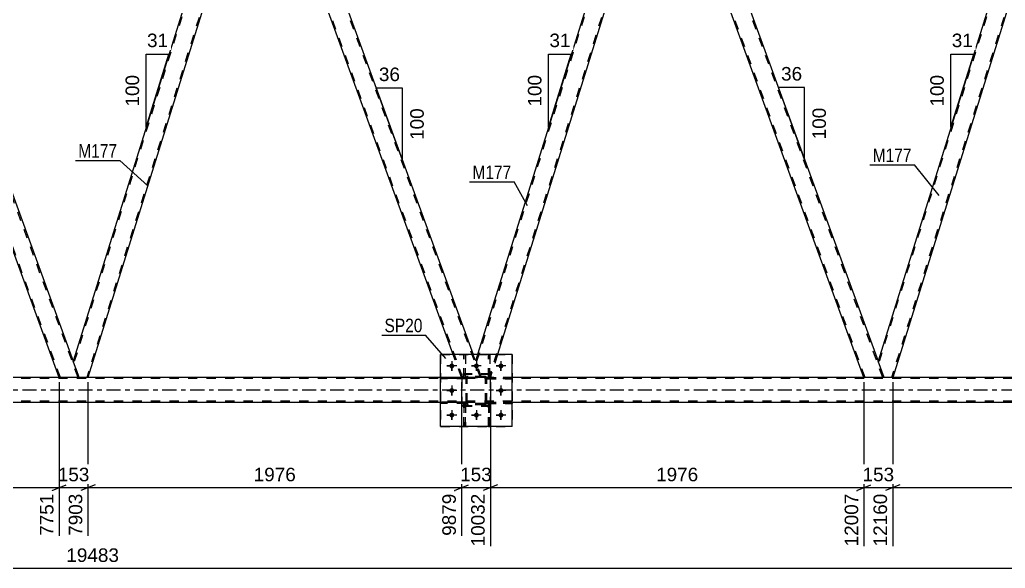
# Model space of a CAD drawing. Header units: millimetres. Extents: x 0 to 841, y 0 to 594.
# Drawn here: x 390.7 to 599.3, y 258.8 to 374.9 of the extents above; entities that cross this region are included whole.
import ezdxf

# ---------------------------------------------------------------- set-up
doc = ezdxf.new("R2010")
doc.units = ezdxf.units.MM
doc.linetypes.add('DXK_LINE_DOT2', pattern=[3.9198, 1.9599, -1.9599])
doc.linetypes.add('DXK_LINE_DOT3', pattern=[5.9187, 2.979, -0.9799, 0.9799, -0.9799])
doc.styles.add('Arial', font='ARIAL.TTF', dxfattribs={"height": 0.2})
doc.styles.add('Arial Narrow', font='ARIALN.TTF', dxfattribs={"height": 0.2})

# ---------------------------------------------------------------- blocks, each defined once
blk = doc.blocks.new('Part-203723749-4639 - 4631')
at = {"color": 7, "linetype": 'DXK_LINE_DOT2'}
for p, q in [((494.96, 299.17), (489.56, 299.17)), ((489.56, 299.17), (489.56, 298.85)), ((489.56, 298.85), (494.96, 298.85)), ((490.16, 298.85), (490.16, 299.17)), ((494.96, 298.85), (494.96, 299.17))]:
    blk.add_line(p, q, dxfattribs=at)
blk = doc.blocks.new('Part-203723749-4643 - 4631')
at = {"color": 7, "linetype": 'DXK_LINE_DOT2'}
for p, q in [((490.36, 299.81), (484.36, 299.81)), ((484.36, 293.01), (484.36, 299.81)), ((490.36, 293.01), (490.36, 299.81)), ((490.36, 293.01), (484.36, 293.01))]:
    blk.add_line(p, q, dxfattribs=at)
blk = doc.blocks.new('Part-203723749-4712 - 4631')
at = {"color": 7, "linetype": 'DXK_LINE_DOT2'}
for p, q in [((489.91, 288.81), (489.91, 293.64)), ((489.91, 293.64), (490.23, 293.64)), ((489.91, 293.04), (490.23, 293.04)), ((490.23, 293.64), (490.23, 288.81)), ((490.23, 288.81), (489.91, 288.81))]:
    blk.add_line(p, q, dxfattribs=at)
blk = doc.blocks.new('Bolt-203723749-4648 - 4631')
at = {"linetype": 'Continuous'}
for points in [[(482.68, 301.61, -1), (481.64, 301.61, -1)], [(487.88, 301.61, -1), (486.84, 301.61, -1)], [(493.08, 301.61, -1), (492.04, 301.61, -1)], [(482.68, 296.41, -1), (481.64, 296.41, -1)], [(493.08, 296.41, -1), (492.04, 296.41, -1)], [(482.68, 291.21, -1), (481.64, 291.21, -1)], [(487.88, 291.21, -1), (486.84, 291.21, -1)], [(493.08, 291.21, -1), (492.04, 291.21, -1)]]:
    blk.add_hatch(color=1, dxfattribs=at).paths.add_polyline_path(points)
at = {"color": 1, "linetype": 'Continuous'}
for p, q in [((482.16, 302.65), (482.16, 300.57)), ((487.36, 302.65), (487.36, 300.57)), ((492.56, 302.65), (492.56, 300.57)), ((483.2, 301.61), (481.12, 301.61)), ((488.4, 301.61), (486.32, 301.61)), ((493.6, 301.61), (491.52, 301.61)), ((483.2, 296.41), (481.12, 296.41)), ((482.16, 297.45), (482.16, 295.37)), ((493.6, 296.41), (491.52, 296.41)), ((492.56, 297.45), (492.56, 295.37)), ((482.16, 292.25), (482.16, 290.17)), ((487.36, 292.25), (487.36, 290.17)), ((492.56, 292.25), (492.56, 290.17)), ((483.2, 291.21), (481.12, 291.21)), ((488.4, 291.21), (486.32, 291.21)), ((493.6, 291.21), (491.52, 291.21))]:
    blk.add_line(p, q, dxfattribs=at)
blk = doc.blocks.new('Part-203723749-4649 - 4631')
at = {"color": 7, "linetype": 'DXK_LINE_DOT2'}
for p, q in [((485.16, 299.17), (479.76, 299.17)), ((479.76, 299.17), (479.76, 298.85)), ((485.16, 298.85), (479.76, 298.85)), ((484.56, 298.85), (484.56, 299.17)), ((485.16, 298.85), (485.16, 299.17))]:
    blk.add_line(p, q, dxfattribs=at)
blk = doc.blocks.new('Part-203723749-4650 - 4631')
at = {"color": 7, "linetype": 'DXK_LINE_DOT2'}
for p, q in [((494.96, 293.97), (489.56, 293.97)), ((489.56, 293.97), (489.56, 293.65)), ((489.56, 293.65), (494.96, 293.65)), ((490.16, 293.65), (490.16, 293.97)), ((494.96, 293.65), (494.96, 293.97))]:
    blk.add_line(p, q, dxfattribs=at)
blk = doc.blocks.new('Part-203723749-4715 - 4631')
at = {"color": 7, "linetype": 'DXK_LINE_DOT2'}
for p, q in [((484.71, 288.81), (484.71, 293.64)), ((484.71, 293.64), (485.03, 293.64)), ((484.71, 293.04), (485.03, 293.04)), ((485.03, 293.64), (485.03, 288.81)), ((485.03, 288.81), (484.71, 288.81))]:
    blk.add_line(p, q, dxfattribs=at)
blk = doc.blocks.new('Part-203723749-4746 - 4631')
at = {"color": 2, "linetype": 'Continuous'}
for p, q in [((444.34, 420.4), (440.09, 420.4)), ((444.34, 420.4), (486.71, 304.01)), ((482.45, 304.01), (441.63, 416.15))]:
    blk.add_line(p, q, dxfattribs=at)
at = {"color": 7, "linetype": 'DXK_LINE_DOT2'}
for p, q in [((440.09, 420.4), (441.63, 416.15)), ((484.46, 299.18), (440.34, 420.4)), ((488.21, 299.18), (444.09, 420.4)), ((484.21, 299.18), (482.45, 304.01)), ((488.46, 299.18), (486.71, 304.01)), ((488.46, 299.18), (484.21, 299.18))]:
    blk.add_line(p, q, dxfattribs=at)
blk = doc.blocks.new('Part-203723749-4751 - 4631')
at = {"color": 2, "linetype": 'Continuous'}
for p, q in [((438.77, 420.4), (402.07, 302.65)), ((440.09, 420.4), (438.77, 420.4)), ((441.63, 416.15), (440.09, 420.4)), ((441.63, 416.15), (405.17, 299.18)), ((403.33, 299.18), (402.07, 302.65))]:
    blk.add_line(p, q, dxfattribs=at)
at = {"color": 7, "linetype": 'DXK_LINE_DOT2'}
for p, q in [((439.02, 420.4), (402.2, 302.28)), ((441.5, 416.53), (404.92, 299.18)), ((405.17, 299.18), (403.33, 299.18))]:
    blk.add_line(p, q, dxfattribs=at)
blk = doc.blocks.new('Part-203723749-4756 - 4631')
at = {"color": 7, "linetype": 'DXK_LINE_DOT2'}
for p, q in [((765.41, 298.94), (89.84, 298.94)), ((494.96, 299.18), (479.76, 299.18)), ((765.41, 294.14), (89.08, 294.14)), ((494.96, 293.9), (479.76, 293.9))]:
    blk.add_line(p, q, dxfattribs=at)
at = {"color": 2, "linetype": 'Continuous'}
for p, q in [((479.76, 299.18), (239.54, 299.18)), ((650.03, 299.18), (494.96, 299.18)), ((479.76, 293.9), (239.54, 293.9)), ((650.03, 293.9), (494.96, 293.9))]:
    blk.add_line(p, q, dxfattribs=at)
at = {"color": 7, "linetype": 'DXK_LINE_DOT3'}
blk.add_line((89.46, 296.54), (765.41, 296.54), dxfattribs=at)
blk = doc.blocks.new('Bolt-203723749-4727 - 4631')
at = {"color": 1, "linetype": 'Continuous'}
for p, q in [((482.16, 302.65), (482.16, 301.96)), ((487.36, 302.65), (487.36, 301.96)), ((492.56, 302.65), (492.56, 301.96)), ((481.12, 301.61), (481.81, 301.61)), ((482.16, 300.57), (482.16, 301.26)), ((483.2, 301.61), (482.5, 301.61)), ((486.32, 301.61), (487.01, 301.61)), ((487.36, 300.57), (487.36, 301.26)), ((488.4, 301.61), (487.7, 301.61)), ((491.52, 301.61), (492.21, 301.61)), ((492.56, 300.57), (492.56, 301.26)), ((493.6, 301.61), (492.9, 301.61)), ((481.12, 296.41), (481.81, 296.41)), ((482.16, 297.45), (482.16, 296.76)), ((483.2, 296.41), (482.5, 296.41)), ((491.52, 296.41), (492.21, 296.41)), ((492.56, 297.45), (492.56, 296.76)), ((493.6, 296.41), (492.9, 296.41)), ((482.16, 295.37), (482.16, 296.06)), ((492.56, 295.37), (492.56, 296.06)), ((482.16, 292.25), (482.16, 291.56)), ((487.36, 292.25), (487.36, 291.56)), ((492.56, 292.25), (492.56, 291.56)), ((481.12, 291.21), (481.81, 291.21)), ((482.16, 290.17), (482.16, 290.86)), ((483.2, 291.21), (482.5, 291.21)), ((486.32, 291.21), (487.01, 291.21)), ((487.36, 290.17), (487.36, 290.86)), ((488.4, 291.21), (487.7, 291.21)), ((491.52, 291.21), (492.21, 291.21)), ((492.56, 290.17), (492.56, 290.86)), ((493.6, 291.21), (492.9, 291.21))]:
    blk.add_line(p, q, dxfattribs=at)
blk = doc.blocks.new('Part-203723749-4741 - 4631')
at = {"color": 7, "linetype": 'DXK_LINE_DOT2'}
for p, q in [((484.71, 299.16), (484.71, 304.01)), ((484.71, 304.01), (485.03, 304.01)), ((485.03, 304.01), (485.03, 299.16)), ((484.71, 299.76), (485.03, 299.76)), ((485.03, 299.16), (484.71, 299.16))]:
    blk.add_line(p, q, dxfattribs=at)
blk = doc.blocks.new('Part-203723749-4872 - 4631')
at = {"color": 7, "linetype": 'DXK_LINE_DOT2'}
for p, q in [((489.56, 293.65), (489.56, 293.97)), ((489.56, 293.97), (494.96, 293.97)), ((494.96, 293.65), (489.56, 293.65)), ((490.16, 293.65), (490.16, 293.97)), ((494.96, 293.97), (494.96, 293.65))]:
    blk.add_line(p, q, dxfattribs=at)
blk = doc.blocks.new('Part-203723749-4759 - 4631')
at = {"color": 7, "linetype": 'DXK_LINE_DOT2'}
for p, q in [((490.23, 293.64), (489.91, 293.64)), ((489.91, 293.64), (489.91, 288.81)), ((489.91, 293.04), (490.23, 293.04)), ((490.23, 288.81), (490.23, 293.64)), ((489.91, 288.81), (490.23, 288.81))]:
    blk.add_line(p, q, dxfattribs=at)
blk = doc.blocks.new('Part-203723749-4762 - 4631')
at = {"color": 2, "linetype": 'Continuous'}
for p, q in [((484.71, 304.01), (484.71, 304.01)), ((485.03, 304.01), (484.71, 304.01)), ((485.03, 304.01), (485.03, 304.01))]:
    blk.add_line(p, q, dxfattribs=at)
at = {"color": 7, "linetype": 'DXK_LINE_DOT2'}
for p, q in [((484.71, 299.16), (484.71, 304.01)), ((485.03, 299.16), (485.03, 304.01)), ((484.71, 299.76), (485.03, 299.76)), ((485.03, 299.16), (484.71, 299.16))]:
    blk.add_line(p, q, dxfattribs=at)
blk = doc.blocks.new('Part-203723749-4777 - 4631')
at = {"color": 7, "linetype": 'DXK_LINE_DOT2'}
for p, q in [((479.76, 304.01), (494.96, 304.01)), ((479.76, 304.01), (479.76, 288.81)), ((494.96, 304.01), (494.96, 288.81)), ((479.76, 288.81), (494.96, 288.81))]:
    blk.add_line(p, q, dxfattribs=at)
blk = doc.blocks.new('Part-203723749-4781 - 4631')
at = {"color": 7, "linetype": 'DXK_LINE_DOT2'}
for p, q in [((490.36, 299.94), (484.36, 299.94)), ((484.36, 293.14), (484.36, 299.94)), ((490.36, 293.14), (490.36, 299.94)), ((490.36, 293.14), (484.36, 293.14))]:
    blk.add_line(p, q, dxfattribs=at)
blk = doc.blocks.new('Part-203723749-4791 - 4631')
at = {"color": 7, "linetype": 'DXK_LINE_DOT2'}
for p, q in [((485.16, 293.97), (479.76, 293.97)), ((479.76, 293.97), (479.76, 293.65)), ((485.16, 293.65), (479.76, 293.65)), ((484.56, 293.65), (484.56, 293.97)), ((485.16, 293.65), (485.16, 293.97))]:
    blk.add_line(p, q, dxfattribs=at)
blk = doc.blocks.new('Part-203723749-4794 - 4631')
at = {"color": 7, "linetype": 'DXK_LINE_DOT2'}
for p, q in [((489.91, 299.16), (489.91, 304.01)), ((489.91, 304.01), (490.23, 304.01)), ((490.23, 304.01), (490.23, 299.16)), ((489.91, 299.76), (490.23, 299.76)), ((490.23, 299.16), (489.91, 299.16))]:
    blk.add_line(p, q, dxfattribs=at)
blk = doc.blocks.new('Part-203723749-4824 - 4631')
at = {"color": 7, "linetype": 'DXK_LINE_DOT2'}
for p, q in [((485.03, 293.64), (484.71, 293.64)), ((484.71, 293.64), (484.71, 288.81)), ((484.71, 293.04), (485.03, 293.04)), ((485.03, 288.81), (485.03, 293.64)), ((484.71, 288.81), (485.03, 288.81))]:
    blk.add_line(p, q, dxfattribs=at)
blk = doc.blocks.new('Part-203723749-4835 - 4631')
at = {"color": 7, "linetype": 'DXK_LINE_DOT2'}
for p, q in [((489.56, 298.85), (489.56, 299.17)), ((489.56, 299.17), (494.96, 299.17)), ((494.96, 298.85), (489.56, 298.85)), ((490.16, 298.85), (490.16, 299.17)), ((494.96, 299.17), (494.96, 298.85))]:
    blk.add_line(p, q, dxfattribs=at)
blk = doc.blocks.new('Part-203723749-4840 - 4631')
at = {"color": 2, "linetype": 'Continuous'}
for p, q in [((494.96, 304.01), (479.76, 304.01)), ((479.76, 288.81), (479.76, 304.01)), ((494.96, 288.81), (494.96, 304.01)), ((494.96, 288.81), (479.76, 288.81))]:
    blk.add_line(p, q, dxfattribs=at)
blk = doc.blocks.new('Part-203723749-4859 - 4631')
at = {"color": 2, "linetype": 'Continuous'}
for p, q in [((525.22, 420.4), (529.48, 420.4)), ((529.48, 420.4), (572.33, 302.65)), ((569.34, 299.18), (526.77, 416.15))]:
    blk.add_line(p, q, dxfattribs=at)
at = {"color": 7, "linetype": 'DXK_LINE_DOT2'}
for p, q in [((526.77, 416.15), (525.22, 420.4)), ((569.6, 299.18), (525.48, 420.4)), ((573.34, 299.18), (529.22, 420.4)), ((573.6, 299.18), (572.33, 302.65)), ((573.6, 299.18), (569.34, 299.18))]:
    blk.add_line(p, q, dxfattribs=at)
blk = doc.blocks.new('Part-203723749-4870 - 4631')
at = {"color": 7, "linetype": 'DXK_LINE_DOT2'}
for p, q in [((485.16, 293.97), (479.76, 293.97)), ((479.76, 293.65), (479.76, 293.97)), ((485.16, 293.65), (479.76, 293.65)), ((484.56, 293.65), (484.56, 293.97)), ((485.16, 293.97), (485.16, 293.65))]:
    blk.add_line(p, q, dxfattribs=at)
blk = doc.blocks.new('Part-203723749-4871 - 4631')
at = {"color": 7, "linetype": 'DXK_LINE_DOT2'}
for p, q in [((485.16, 299.17), (479.76, 299.17)), ((479.76, 298.85), (479.76, 299.17)), ((485.16, 298.85), (479.76, 298.85)), ((484.56, 298.85), (484.56, 299.17)), ((485.16, 299.17), (485.16, 298.85))]:
    blk.add_line(p, q, dxfattribs=at)
blk = doc.blocks.new('Part-203723749-4895 - 4631')
at = {"color": 2, "linetype": 'Continuous'}
for p, q in [((489.91, 304.01), (489.91, 304.01)), ((490.23, 304.01), (489.91, 304.01)), ((490.23, 304.01), (490.23, 304.01))]:
    blk.add_line(p, q, dxfattribs=at)
at = {"color": 7, "linetype": 'DXK_LINE_DOT2'}
for p, q in [((489.91, 299.16), (489.91, 304.01)), ((490.23, 299.16), (490.23, 304.01)), ((489.91, 299.76), (490.23, 299.76)), ((490.23, 299.16), (489.91, 299.16))]:
    blk.add_line(p, q, dxfattribs=at)
blk = doc.blocks.new('Part-203723749-4911 - 4631')
at = {"color": 2, "linetype": 'Continuous'}
for p, q in [((609.04, 420.4), (572.33, 302.65)), ((610.35, 420.4), (609.04, 420.4)), ((611.9, 416.15), (610.35, 420.4)), ((611.9, 416.15), (575.44, 299.18)), ((573.6, 299.18), (572.33, 302.65))]:
    blk.add_line(p, q, dxfattribs=at)
at = {"color": 7, "linetype": 'DXK_LINE_DOT2'}
for p, q in [((609.29, 420.4), (572.47, 302.28)), ((611.77, 416.53), (575.19, 299.18)), ((575.44, 299.18), (573.6, 299.18))]:
    blk.add_line(p, q, dxfattribs=at)
blk = doc.blocks.new('Part-203723749-5023 - 4631')
at = {"color": 2, "linetype": 'Continuous'}
for p, q in [((354.95, 420.4), (359.21, 420.4)), ((359.21, 420.4), (402.07, 302.65)), ((399.07, 299.18), (356.5, 416.15))]:
    blk.add_line(p, q, dxfattribs=at)
at = {"color": 7, "linetype": 'DXK_LINE_DOT2'}
for p, q in [((356.5, 416.15), (354.95, 420.4)), ((399.33, 299.18), (355.21, 420.4)), ((403.07, 299.18), (358.95, 420.4)), ((403.33, 299.18), (402.07, 302.65)), ((403.33, 299.18), (399.07, 299.18))]:
    blk.add_line(p, q, dxfattribs=at)
blk = doc.blocks.new('Part-203723749-5028 - 4631')
at = {"color": 7, "linetype": 'DXK_LINE_DOT2'}
for p, q in [((524.15, 420.4), (487.34, 302.28)), ((526.63, 416.53), (490.06, 299.18)), ((487.62, 304.01), (487.2, 302.65)), ((488.46, 299.18), (487.2, 302.65)), ((491.81, 304.01), (490.31, 299.18)), ((490.31, 299.18), (488.46, 299.18))]:
    blk.add_line(p, q, dxfattribs=at)
at = {"color": 2, "linetype": 'Continuous'}
for p, q in [((523.9, 420.4), (487.62, 304.01)), ((525.22, 420.4), (523.9, 420.4)), ((526.77, 416.15), (525.22, 420.4)), ((526.77, 416.15), (491.81, 304.01))]:
    blk.add_line(p, q, dxfattribs=at)
blk = doc.blocks.new('Part-203723749-5053 - 4631')
at = {"color": 7, "linetype": 'DXK_LINE_DOT2'}
for p, q in [((485.16, 298.93), (485.19, 299.11)), ((485.19, 299.11), (485.16, 298.93)), ((485.16, 293.89), (485.16, 298.93)), ((485.4, 298.93), (485.42, 299.02)), ((485.4, 293.89), (485.4, 298.93)), ((485.42, 299.02), (485.47, 299.1)), ((485.45, 299.37), (485.64, 299.41)), ((485.64, 299.41), (485.45, 299.37)), ((485.47, 299.1), (485.55, 299.15)), ((485.55, 299.15), (485.64, 299.17)), ((489.08, 299.41), (485.64, 299.41)), ((485.64, 299.17), (489.08, 299.17)), ((489.08, 299.41), (489.26, 299.37)), ((489.26, 299.37), (489.08, 299.41)), ((489.08, 299.17), (489.17, 299.15)), ((489.17, 299.15), (489.25, 299.1)), ((489.25, 299.1), (489.3, 299.02)), ((489.3, 299.02), (489.32, 298.93)), ((489.32, 293.89), (489.32, 298.93)), ((489.52, 299.11), (489.56, 298.93)), ((489.56, 298.93), (489.52, 299.11)), ((489.56, 293.89), (489.56, 298.93)), ((485.19, 293.7), (485.16, 293.89)), ((485.16, 293.89), (485.19, 293.7)), ((485.42, 293.8), (485.4, 293.89)), ((485.47, 293.72), (485.42, 293.8)), ((485.64, 293.41), (485.45, 293.44)), ((485.45, 293.44), (485.64, 293.41)), ((485.55, 293.67), (485.47, 293.72)), ((485.64, 293.65), (485.55, 293.67)), ((489.08, 293.65), (485.64, 293.65)), ((489.08, 293.41), (485.64, 293.41)), ((489.17, 293.67), (489.08, 293.65)), ((489.26, 293.44), (489.08, 293.41)), ((489.08, 293.41), (489.26, 293.44)), ((489.25, 293.72), (489.17, 293.67)), ((489.3, 293.8), (489.25, 293.72)), ((489.32, 293.89), (489.3, 293.8)), ((489.56, 293.89), (489.52, 293.7)), ((489.52, 293.7), (489.56, 293.89))]:
    blk.add_line(p, q, dxfattribs=at)
at = {"color": 7, "linetype": 'DXK_LINE_DOT3'}
blk.add_line((487.36, 296.41), (487.36, 296.41), dxfattribs=at)
at = {"color": 7, "linetype": 'DXK_LINE_DOT2'}
for centre, start, end in [((485.64, 298.93), 112.5001, 157.5001), ((485.64, 298.93), 112.5001, 157.5001), ((489.08, 298.93), 22.5001, 67.5001), ((489.08, 298.93), 22.5001, 67.5001), ((485.64, 293.89), 202.5001, 247.5001), ((485.64, 293.89), 202.5001, 247.5001), ((489.08, 293.89), 292.5001, 337.5001), ((489.08, 293.89), 292.5001, 337.5001)]:
    blk.add_arc(centre, 0.48, start, end, dxfattribs=at)
blk = doc.blocks.new('Part-203723749-5054 - 4631')
at = {"color": 7, "linetype": 'DXK_LINE_DOT2'}
for p, q in [((485.16, 298.93), (485.19, 299.11)), ((485.19, 299.11), (485.16, 298.93)), ((485.16, 293.89), (485.16, 298.93)), ((485.4, 298.93), (485.42, 299.02)), ((485.4, 293.89), (485.4, 298.93)), ((485.42, 299.02), (485.47, 299.1)), ((485.45, 299.37), (485.64, 299.41)), ((485.64, 299.41), (485.45, 299.37)), ((485.47, 299.1), (485.55, 299.15)), ((485.55, 299.15), (485.64, 299.17)), ((489.08, 299.41), (485.64, 299.41)), ((485.64, 299.17), (489.08, 299.17)), ((489.08, 299.41), (489.26, 299.37)), ((489.26, 299.37), (489.08, 299.41)), ((489.08, 299.17), (489.17, 299.15)), ((489.17, 299.15), (489.25, 299.1)), ((489.25, 299.1), (489.3, 299.02)), ((489.3, 299.02), (489.32, 298.93)), ((489.32, 293.89), (489.32, 298.93)), ((489.52, 299.11), (489.56, 298.93)), ((489.56, 298.93), (489.52, 299.11)), ((489.56, 293.89), (489.56, 298.93)), ((485.19, 293.7), (485.16, 293.89)), ((485.16, 293.89), (485.19, 293.7)), ((485.42, 293.8), (485.4, 293.89)), ((485.47, 293.72), (485.42, 293.8)), ((485.64, 293.41), (485.45, 293.44)), ((485.45, 293.44), (485.64, 293.41)), ((485.55, 293.67), (485.47, 293.72)), ((485.64, 293.65), (485.55, 293.67)), ((489.08, 293.65), (485.64, 293.65)), ((489.08, 293.41), (485.64, 293.41)), ((489.17, 293.67), (489.08, 293.65)), ((489.26, 293.44), (489.08, 293.41)), ((489.08, 293.41), (489.26, 293.44)), ((489.25, 293.72), (489.17, 293.67)), ((489.3, 293.8), (489.25, 293.72)), ((489.32, 293.89), (489.3, 293.8)), ((489.56, 293.89), (489.52, 293.7)), ((489.52, 293.7), (489.56, 293.89))]:
    blk.add_line(p, q, dxfattribs=at)
at = {"color": 7, "linetype": 'DXK_LINE_DOT3'}
blk.add_line((487.36, 296.41), (487.36, 296.41), dxfattribs=at)
at = {"color": 7, "linetype": 'DXK_LINE_DOT2'}
for centre, start, end in [((485.64, 298.93), 112.5001, 157.5001), ((485.64, 298.93), 112.5001, 157.5001), ((489.08, 298.93), 22.5001, 67.5001), ((489.08, 298.93), 22.5001, 67.5001), ((485.64, 293.89), 202.5001, 247.5001), ((485.64, 293.89), 202.5001, 247.5001), ((489.08, 293.89), 292.5001, 337.5001), ((489.08, 293.89), 292.5001, 337.5001)]:
    blk.add_arc(centre, 0.48, start, end, dxfattribs=at)
blk = doc.blocks.new('StraightDimension-203723749-5813 - 4631')
at = {"color": 7, "linetype": 'Continuous'}
for p, q in [((405.17, 298.18), (405.17, 265.66)), ((484.21, 298.18), (484.21, 265.66)), ((406.67, 276.45), (403.67, 275.25)), ((405.17, 275.85), (484.21, 275.85)), ((482.71, 275.25), (485.71, 276.45))]:
    blk.add_line(p, q, dxfattribs=at)
at = {"color": 0}
blk.add_wipeout([(449.74, 276.6), (449.74, 280.8), (439.64, 280.8), (439.64, 276.6)], dxfattribs=at)
at = {"color": 0, "linetype": 'Continuous'}
blk.add_wipeout([(483.61, 275.15), (479.41, 275.15), (479.41, 265.06), (483.61, 265.06)], dxfattribs=at)
at = {"color": 3, "style": 'Arial'}
blk.add_text('1976', height=2.865, dxfattribs=at).set_placement((440.24, 277.2))
at = {"color": 3, "linetype": 'Continuous', "style": 'Arial'}
blk.add_text('9879', height=2.865, rotation=90.0002, dxfattribs=at).set_placement((483.01, 265.66))
blk = doc.blocks.new('StraightDimension-203723749-5837 - 4631')
at = {"color": 7, "linetype": 'Continuous'}
for p, q in [((399.07, 298.18), (399.07, 265.66)), ((405.17, 298.18), (405.17, 265.66)), ((397.57, 275.25), (400.57, 276.45)), ((399.07, 275.85), (405.17, 275.85)), ((406.67, 276.45), (403.67, 275.25))]:
    blk.add_line(p, q, dxfattribs=at)
at = {"color": 0}
blk.add_wipeout([(406.06, 276.6), (406.06, 280.8), (398.19, 280.8), (398.19, 276.6)], dxfattribs=at)
at = {"color": 0, "linetype": 'Continuous'}
blk.add_wipeout([(404.57, 275.15), (400.37, 275.15), (400.37, 265.06), (404.57, 265.06)], dxfattribs=at)
at = {"color": 3, "style": 'Arial'}
blk.add_text('153', height=2.865, dxfattribs=at).set_placement((398.79, 277.2))
at = {"color": 3, "linetype": 'Continuous', "style": 'Arial'}
blk.add_text('7903', height=2.865, rotation=90.0002, dxfattribs=at).set_placement((403.97, 265.66))
blk = doc.blocks.new('StraightDimension-203723749-5789 - 4631')
at = {"color": 7, "linetype": 'Continuous'}
for p, q in [((484.21, 298.18), (484.21, 265.66)), ((490.31, 298.18), (490.31, 263.43)), ((482.71, 275.25), (485.71, 276.45)), ((484.21, 275.85), (490.31, 275.85)), ((491.81, 276.45), (488.81, 275.25))]:
    blk.add_line(p, q, dxfattribs=at)
at = {"color": 0}
blk.add_wipeout([(491.19, 276.6), (491.19, 280.8), (483.32, 280.8), (483.32, 276.6)], dxfattribs=at)
at = {"color": 0, "linetype": 'Continuous'}
blk.add_wipeout([(489.71, 275.15), (485.51, 275.15), (485.51, 262.83), (489.71, 262.83)], dxfattribs=at)
at = {"color": 3, "style": 'Arial'}
blk.add_text('153', height=2.865, dxfattribs=at).set_placement((483.92, 277.2))
at = {"color": 3, "linetype": 'Continuous', "style": 'Arial'}
blk.add_text('10032', height=2.865, rotation=90.0002, dxfattribs=at).set_placement((489.11, 263.43))
blk = doc.blocks.new('StraightDimension-203723749-5765 - 4631')
at = {"color": 7, "linetype": 'Continuous'}
for p, q in [((490.31, 298.18), (490.31, 263.43)), ((569.34, 298.18), (569.34, 263.43)), ((491.81, 276.45), (488.81, 275.25)), ((490.31, 275.85), (569.34, 275.85)), ((567.84, 275.25), (570.84, 276.45))]:
    blk.add_line(p, q, dxfattribs=at)
at = {"color": 0}
blk.add_wipeout([(534.87, 276.6), (534.87, 280.8), (524.78, 280.8), (524.78, 276.6)], dxfattribs=at)
at = {"color": 0, "linetype": 'Continuous'}
blk.add_wipeout([(568.74, 275.15), (564.54, 275.15), (564.54, 262.83), (568.74, 262.83)], dxfattribs=at)
at = {"color": 3, "style": 'Arial'}
blk.add_text('1976', height=2.865, dxfattribs=at).set_placement((525.38, 277.2))
at = {"color": 3, "linetype": 'Continuous', "style": 'Arial'}
blk.add_text('12007', height=2.865, rotation=90.0002, dxfattribs=at).set_placement((568.14, 263.43))
blk = doc.blocks.new('StraightDimension-203723749-5861 - 4631')
at = {"color": 7, "linetype": 'Continuous'}
for p, q in [((320.04, 298.18), (320.04, 265.66)), ((399.07, 298.18), (399.07, 265.66)), ((321.54, 276.45), (318.54, 275.25)), ((320.04, 275.85), (399.07, 275.85)), ((397.57, 275.25), (400.57, 276.45))]:
    blk.add_line(p, q, dxfattribs=at)
at = {"color": 0}
blk.add_wipeout([(364.6, 276.6), (364.6, 280.8), (354.51, 280.8), (354.51, 276.6)], dxfattribs=at)
at = {"color": 0, "linetype": 'Continuous'}
blk.add_wipeout([(398.47, 275.15), (394.27, 275.15), (394.27, 265.06), (398.47, 265.06)], dxfattribs=at)
at = {"color": 3, "style": 'Arial'}
blk.add_text('1976', height=2.865, dxfattribs=at).set_placement((355.11, 277.2))
at = {"color": 3, "linetype": 'Continuous', "style": 'Arial'}
blk.add_text('7751', height=2.865, rotation=90.0002, dxfattribs=at).set_placement((397.87, 265.66))
blk = doc.blocks.new('StraightDimension-203723749-6058 - 4631')
at = {"color": 7, "linetype": 'Continuous'}
blk.add_line((36.69, 258.78), (775.63, 258.78), dxfattribs=at)
at = {"color": 0}
blk.add_wipeout([(412.32, 259.53), (412.32, 263.73), (400, 263.73), (400, 259.53)], dxfattribs=at)
at = {"color": 3, "style": 'Arial'}
blk.add_text('19483', height=2.865, dxfattribs=at).set_placement((400.6, 260.13))
blk = doc.blocks.new('AngleDimension-203723749-5112 - 4631')
at = {"color": 7, "linetype": 'Continuous'}
for p, q in [((417.49, 367.59), (422.31, 367.59)), ((417.49, 352.13), (422.31, 367.59)), ((417.49, 352.13), (417.49, 367.59)), ((418.81, 356.36), (422.31, 367.59))]:
    blk.add_line(p, q, dxfattribs=at)
at = {"color": 0}
for points in [[(422.72, 368.49), (422.72, 372.69), (417.07, 372.69), (417.07, 368.49)], [(416.59, 363.79), (412.39, 363.79), (412.39, 355.92), (416.59, 355.92)]]:
    blk.add_wipeout(points, dxfattribs=at)
at = {"color": 3, "style": 'Arial'}
blk.add_text('31', height=2.865, dxfattribs=at).set_placement((417.67, 369.09))
blk.add_text('100', height=2.865, rotation=90.0002, dxfattribs=at).set_placement((415.99, 356.52))
blk = doc.blocks.new('StraightDimension-203723749-5717 - 4631')
at = {"color": 7, "linetype": 'Continuous'}
for p, q in [((575.44, 298.18), (575.44, 263.43)), ((654.47, 298.18), (654.47, 263.43)), ((576.94, 276.45), (573.94, 275.25)), ((575.44, 275.85), (654.47, 275.85)), ((652.97, 275.25), (655.97, 276.45))]:
    blk.add_line(p, q, dxfattribs=at)
at = {"color": 0}
blk.add_wipeout([(620.01, 276.6), (620.01, 280.8), (609.91, 280.8), (609.91, 276.6)], dxfattribs=at)
at = {"color": 0, "linetype": 'Continuous'}
blk.add_wipeout([(653.87, 275.15), (649.67, 275.15), (649.67, 262.83), (653.87, 262.83)], dxfattribs=at)
at = {"color": 3, "style": 'Arial'}
blk.add_text('1976', height=2.865, dxfattribs=at).set_placement((610.51, 277.2))
at = {"color": 3, "linetype": 'Continuous', "style": 'Arial'}
blk.add_text('14136', height=2.865, rotation=90.0002, dxfattribs=at).set_placement((653.27, 263.43))
blk = doc.blocks.new('StraightDimension-203723749-5741 - 4631')
at = {"color": 7, "linetype": 'Continuous'}
for p, q in [((569.34, 298.18), (569.34, 263.43)), ((575.44, 298.18), (575.44, 263.43)), ((567.84, 275.25), (570.84, 276.45)), ((569.34, 275.85), (575.44, 275.85)), ((576.94, 276.45), (573.94, 275.25))]:
    blk.add_line(p, q, dxfattribs=at)
at = {"color": 0}
blk.add_wipeout([(576.33, 276.6), (576.33, 280.8), (568.46, 280.8), (568.46, 276.6)], dxfattribs=at)
at = {"color": 0, "linetype": 'Continuous'}
blk.add_wipeout([(574.84, 275.15), (570.64, 275.15), (570.64, 262.83), (574.84, 262.83)], dxfattribs=at)
at = {"color": 3, "style": 'Arial'}
blk.add_text('153', height=2.865, dxfattribs=at).set_placement((569.06, 277.2))
at = {"color": 3, "linetype": 'Continuous', "style": 'Arial'}
blk.add_text('12160', height=2.865, rotation=90.0002, dxfattribs=at).set_placement((574.24, 263.43))
blk = doc.blocks.new('AngleDimension-203723749-6161 - 4631')
at = {"color": 7, "linetype": 'Continuous'}
for p, q in [((587.75, 367.59), (592.58, 367.59)), ((587.75, 352.13), (592.58, 367.59)), ((587.75, 352.13), (587.75, 367.59)), ((589.08, 356.36), (592.58, 367.59))]:
    blk.add_line(p, q, dxfattribs=at)
at = {"color": 0}
for points in [[(592.99, 368.49), (592.99, 372.69), (587.34, 372.69), (587.34, 368.49)], [(586.85, 363.79), (582.65, 363.79), (582.65, 355.92), (586.85, 355.92)]]:
    blk.add_wipeout(points, dxfattribs=at)
at = {"color": 3, "style": 'Arial'}
blk.add_text('31', height=2.865, dxfattribs=at).set_placement((587.94, 369.09))
blk.add_text('100', height=2.865, rotation=90.0002, dxfattribs=at).set_placement((586.25, 356.52))
blk = doc.blocks.new('AngleDimension-203723749-6172 - 4631')
at = {"color": 7, "linetype": 'Continuous'}
for p, q in [((502.62, 367.59), (507.44, 367.59)), ((502.62, 352.13), (507.44, 367.59)), ((502.62, 352.13), (502.62, 367.59)), ((503.94, 356.36), (507.44, 367.59))]:
    blk.add_line(p, q, dxfattribs=at)
at = {"color": 0}
for points in [[(507.85, 368.49), (507.85, 372.69), (502.21, 372.69), (502.21, 368.49)], [(501.72, 363.79), (497.52, 363.79), (497.52, 355.92), (501.72, 355.92)]]:
    blk.add_wipeout(points, dxfattribs=at)
at = {"color": 3, "style": 'Arial'}
blk.add_text('31', height=2.865, dxfattribs=at).set_placement((502.81, 369.09))
blk.add_text('100', height=2.865, rotation=90.0002, dxfattribs=at).set_placement((501.12, 356.52))
blk = doc.blocks.new('AngleDimension-203723749-10882 - 4631')
at = {"color": 7, "linetype": 'Continuous'}
for p, q in [((469.15, 352.25), (466.18, 360.4)), ((471.72, 360.4), (466.18, 360.4)), ((471.72, 345.18), (466.18, 360.4)), ((471.72, 345.18), (471.72, 360.4))]:
    blk.add_line(p, q, dxfattribs=at)
at = {"color": 0}
for points in [[(471.78, 361.3), (471.78, 365.5), (466.13, 365.5), (466.13, 361.3)], [(476.82, 356.73), (472.62, 356.73), (472.62, 348.86), (476.82, 348.86)]]:
    blk.add_wipeout(points, dxfattribs=at)
at = {"color": 3, "style": 'Arial'}
blk.add_text('36', height=2.865, dxfattribs=at).set_placement((466.73, 361.9))
blk.add_text('100', height=2.865, rotation=90.0002, dxfattribs=at).set_placement((476.22, 349.46))
blk = doc.blocks.new('AngleDimension-203723749-10896 - 4631')
at = {"color": 7, "linetype": 'Continuous'}
for p, q in [((554.49, 351.69), (551.27, 360.52)), ((556.81, 360.52), (551.27, 360.52)), ((556.81, 345.3), (551.27, 360.52)), ((556.81, 345.3), (556.81, 360.52))]:
    blk.add_line(p, q, dxfattribs=at)
at = {"color": 0}
for points in [[(556.87, 361.42), (556.87, 365.62), (551.22, 365.62), (551.22, 361.42)], [(561.91, 356.85), (557.71, 356.85), (557.71, 348.98), (561.91, 348.98)]]:
    blk.add_wipeout(points, dxfattribs=at)
at = {"color": 3, "style": 'Arial'}
blk.add_text('36', height=2.865, dxfattribs=at).set_placement((551.82, 362.02))
blk.add_text('100', height=2.865, rotation=90.0002, dxfattribs=at).set_placement((561.31, 349.58))
blk = doc.blocks.new('Mark-203723749-4747 - 4631')
at = {"color": 0}
blk.add_wipeout([(411.35, 345.69), (411.35, 348.69), (403.12, 348.69), (403.12, 345.69)], dxfattribs=at)
blk.add_wipeout([(411.35, 345.69), (411.35, 348.69), (403.12, 348.69), (403.12, 345.69)], dxfattribs=at)
at = {"color": 30, "linetype": 'Continuous'}
for p in [(402.52, 345.09), (417.82, 339.75)]:
    blk.add_line(p, (411.95, 345.09), dxfattribs=at)
at = {"color": 3, "style": 'Arial Narrow'}
blk.add_text('M177', height=2.863, dxfattribs=at).set_placement((403.12, 345.69))
blk = doc.blocks.new('Mark-203723749-4836 - 4631')
at = {"color": 0}
blk.add_wipeout([(475.96, 308.75), (475.96, 311.75), (467.92, 311.75), (467.92, 308.75)], dxfattribs=at)
blk.add_wipeout([(475.96, 308.75), (475.96, 311.75), (467.92, 311.75), (467.92, 308.75)], dxfattribs=at)
at = {"color": 30, "linetype": 'Continuous'}
for p in [(467.32, 308.15), (480.91, 303.21)]:
    blk.add_line(p, (476.56, 308.15), dxfattribs=at)
at = {"color": 3, "style": 'Arial Narrow'}
blk.add_text('SP20', height=2.863, dxfattribs=at).set_placement((467.92, 308.75))
blk = doc.blocks.new('Mark-203723749-4907 - 4631')
at = {"color": 0}
blk.add_wipeout([(579.43, 344.77), (579.43, 347.77), (571.21, 347.77), (571.21, 344.77)], dxfattribs=at)
blk.add_wipeout([(579.43, 344.77), (579.43, 347.77), (571.21, 347.77), (571.21, 344.77)], dxfattribs=at)
at = {"color": 30, "linetype": 'Continuous'}
for p in [(570.61, 344.17), (585.25, 337.69)]:
    blk.add_line(p, (580.03, 344.17), dxfattribs=at)
at = {"color": 3, "style": 'Arial Narrow'}
blk.add_text('M177', height=2.863, dxfattribs=at).set_placement((571.21, 344.77))
blk = doc.blocks.new('Mark-203723749-5024 - 4631')
at = {"color": 0}
blk.add_wipeout([(494.75, 341.17), (494.75, 344.17), (486.52, 344.17), (486.52, 341.17)], dxfattribs=at)
blk.add_wipeout([(494.75, 341.17), (494.75, 344.17), (486.52, 344.17), (486.52, 341.17)], dxfattribs=at)
at = {"color": 30, "linetype": 'Continuous'}
for p in [(485.92, 340.57), (498.14, 335.5)]:
    blk.add_line(p, (495.35, 340.57), dxfattribs=at)
at = {"color": 3, "style": 'Arial Narrow'}
blk.add_text('M177', height=2.863, dxfattribs=at).set_placement((486.52, 341.17))

msp = doc.modelspace()

# ---------------------------------------------------------------- block references
for name in ['Part-203723749-5023 - 4631', 'Part-203723749-4751 - 4631', 'Part-203723749-4746 - 4631', 'Part-203723749-5028 - 4631', 'Part-203723749-4859 - 4631', 'Part-203723749-4911 - 4631', 'Part-203723749-4777 - 4631', 'Part-203723749-4840 - 4631', 'Bolt-203723749-4648 - 4631', 'Bolt-203723749-4727 - 4631', 'Part-203723749-4741 - 4631', 'Part-203723749-4762 - 4631', 'Part-203723749-4794 - 4631', 'Part-203723749-4895 - 4631', 'Part-203723749-4756 - 4631', 'Part-203723749-4649 - 4631', 'Part-203723749-4871 - 4631', 'Part-203723749-4781 - 4631', 'Part-203723749-4643 - 4631', 'Part-203723749-5053 - 4631', 'Part-203723749-5054 - 4631', 'Part-203723749-4639 - 4631', 'Part-203723749-4835 - 4631', 'Part-203723749-4791 - 4631', 'Part-203723749-4870 - 4631', 'Part-203723749-4715 - 4631', 'Part-203723749-4824 - 4631', 'Part-203723749-4650 - 4631', 'Part-203723749-4872 - 4631', 'Part-203723749-4712 - 4631', 'Part-203723749-4759 - 4631']:
    msp.add_blockref(name, (0, 0))

# ---------------------------------------------------------------- next in the draw order: block references
msp.add_blockref('StraightDimension-203723749-5813 - 4631', (0, 0))

# ---------------------------------------------------------------- next in the draw order: block references
for name in ['StraightDimension-203723749-5837 - 4631', 'StraightDimension-203723749-5789 - 4631']:
    msp.add_blockref(name, (0, 0))

# ---------------------------------------------------------------- next in the draw order: block references
for name in ['StraightDimension-203723749-5861 - 4631', 'StraightDimension-203723749-5765 - 4631']:
    msp.add_blockref(name, (0, 0))

# ---------------------------------------------------------------- next in the draw order: block references
msp.add_blockref('StraightDimension-203723749-6058 - 4631', (0, 0))

# ---------------------------------------------------------------- next in the draw order: block references
for name in ['AngleDimension-203723749-5112 - 4631', 'AngleDimension-203723749-6172 - 4631', 'AngleDimension-203723749-6161 - 4631', 'AngleDimension-203723749-10882 - 4631', 'AngleDimension-203723749-10896 - 4631', 'Mark-203723749-4747 - 4631', 'Mark-203723749-4907 - 4631', 'Mark-203723749-5024 - 4631', 'Mark-203723749-4836 - 4631', 'StraightDimension-203723749-5717 - 4631']:
    msp.add_blockref(name, (0, 0))

# ---------------------------------------------------------------- next in the draw order: block references
msp.add_blockref('StraightDimension-203723749-5741 - 4631', (0, 0))

doc.saveas('drawing.dxf')
